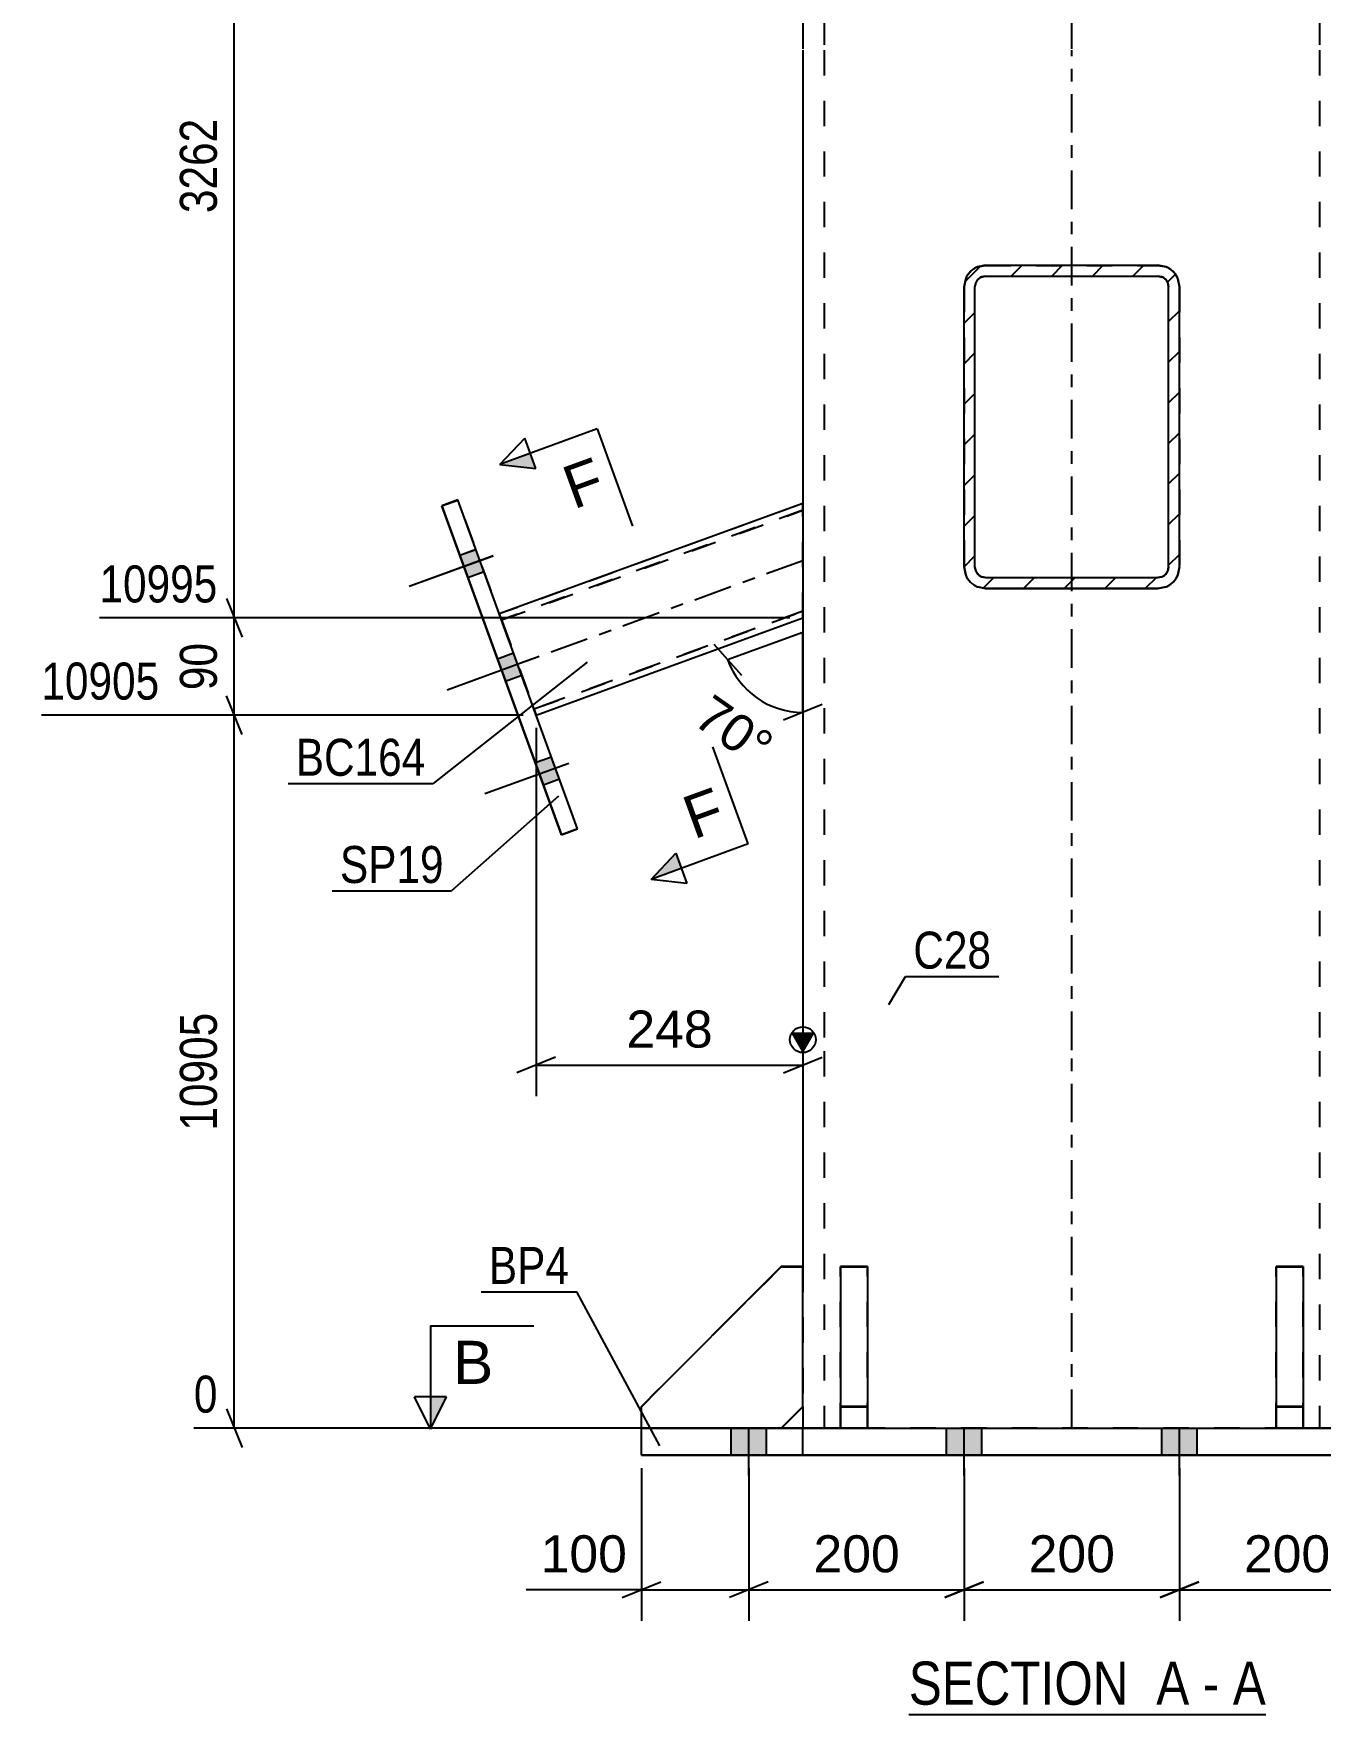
# Model space of a CAD drawing. Header units: millimetres. Extents: x -130 to 464, y -182 to 238.
# Drawn here: x 123.4 to 223, y -22.2 to 108 of the extents above; entities that cross this region are included whole.
import ezdxf

# ---------------------------------------------------------------- set-up
doc = ezdxf.new("R2010")
doc.units = ezdxf.units.MM
doc.linetypes.add('DXK_LINE_DOT2', pattern=[3.9198, 1.9599, -1.9599])
doc.linetypes.add('DXK_LINE_DOT3', pattern=[5.9187, 2.979, -0.9799, 0.9799, -0.9799])
doc.styles.add('Arial', font='ARIAL.TTF', dxfattribs={"height": 0.2})
doc.styles.add('Arial Narrow', font='ARIALN.TTF', dxfattribs={"height": 0.2})

# ---------------------------------------------------------------- blocks, each defined once
blk = doc.blocks.new('Unknown-284928763-17 - 3036')
at = {"color": 6, "linetype": 'Continuous'}
blk.add_line((191.14, -22.16), (218.79, -22.16), dxfattribs=at)
at = {"color": 0, "linetype": 'Continuous'}
for points in [[(209.25, -21.41), (209.25, -17.91), (191.14, -17.91), (191.14, -21.41)], [(212.86, -21.41), (212.86, -17.91), (210.3, -17.91), (210.3, -21.41)], [(215.18, -21.41), (215.18, -17.91), (213.91, -17.91), (213.91, -21.41)], [(218.79, -21.41), (218.79, -17.91), (216.23, -17.91), (216.23, -21.41)]]:
    blk.add_wipeout(points, dxfattribs=at)
at = {"color": 7, "linetype": 'Continuous', "style": 'Arial Narrow'}
for s, p in [('SECTION ', (191.14, -21.41)), ('A', (210.3, -21.41)), ('A', (216.23, -21.41)), ('-', (213.91, -21.41))]:
    blk.add_text(s, height=3.34, dxfattribs=at).set_placement(p)
blk = doc.blocks.new('Part-284928763-3044 - 3036')
at = {"color": 2, "linetype": 'Continuous'}
for p, q in [((185.84, 12.5), (185.84, 12.5)), ((187.93, 12.5), (185.84, 12.5)), ((185.84, 12.5), (185.84, 0)), ((187.93, 12.5), (187.93, 12.5)), ((187.93, 12.5), (187.93, 0)), ((187.93, 1.67), (185.84, 1.67)), ((185.84, 0), (187.93, 0))]:
    blk.add_line(p, q, dxfattribs=at)
at = {"color": 7, "linetype": 'DXK_LINE_DOT2'}
for p, q in [((185.84, 12.5), (187.93, 12.5)), ((185.84, 1.67), (187.93, 1.67)), ((185.84, 1.67), (185.84, 0)), ((187.93, 1.67), (187.93, 0)), ((187.93, 0), (185.84, 0)), ((185.84, 0), (185.84, 0)), ((187.93, 0), (187.93, 0))]:
    blk.add_line(p, q, dxfattribs=at)
blk = doc.blocks.new('Part-284928763-3045 - 3036')
at = {"color": 2, "linetype": 'Continuous'}
for p, q in [((181.26, 12.5), (170.43, 1.67)), ((181.26, 12.5), (181.26, 12.5)), ((182.93, 12.5), (181.26, 12.5)), ((182.93, 12.5), (182.93, 12.5)), ((182.93, 1.67), (182.93, 12.5)), ((170.43, 1.67), (170.43, 1.67)), ((170.43, 0), (170.43, 1.67)), ((181.26, 0), (182.93, 1.67)), ((182.93, 1.67), (182.93, 1.67))]:
    blk.add_line(p, q, dxfattribs=at)
at = {"color": 7, "linetype": 'DXK_LINE_DOT2'}
for p, q in [((170.43, 1.67), (181.26, 12.5)), ((181.26, 12.5), (182.93, 12.5)), ((182.93, 1.67), (181.26, 0)), ((181.26, 0), (181.26, 0)), ((181.26, 0), (170.43, 0)), ((181.26, 0), (170.43, 0)), ((170.43, 0), (170.43, 0)), ((181.26, 0), (181.26, 0))]:
    blk.add_line(p, q, dxfattribs=at)
blk = doc.blocks.new('Bolt-284928763-3142 - 3036')
at = {"linetype": 'Continuous'}
for points in [[(158.25, 66.28), (157.62, 68.01), (156.37, 67.55), (157, 65.83)], [(158.25, 66.29), (157.62, 68.01), (156.37, 67.55), (157, 65.83)], [(158.25, 66.28), (157.62, 68), (156.37, 67.55), (157, 65.83)], [(161.17, 58.26), (160.54, 59.98), (159.29, 59.52), (159.92, 57.8)], [(161.17, 58.26), (160.54, 59.98), (159.29, 59.53), (159.92, 57.8)], [(164.09, 50.23), (163.47, 51.95), (162.21, 51.5), (162.84, 49.77)], [(164.09, 50.23), (163.47, 51.95), (162.21, 51.5), (162.84, 49.77)], [(164.09, 50.23), (163.47, 51.95), (162.21, 51.5), (162.84, 49.78)]]:
    blk.add_hatch(color=1, dxfattribs=at).paths.add_polyline_path(points)
at = {"color": 1, "linetype": 'Continuous'}
for p, q in [((157.62, 68.01), (156.37, 67.55)), ((157.62, 68.01), (156.37, 67.55)), ((157.62, 68), (156.37, 67.55)), ((158.95, 67.52), (152.46, 65.15)), ((158.95, 67.52), (152.46, 65.15)), ((158.95, 67.51), (152.46, 65.15)), ((158.25, 66.29), (157, 65.83)), ((158.25, 66.28), (157, 65.83)), ((158.25, 66.28), (157, 65.83)), ((160.54, 59.98), (159.29, 59.52)), ((160.54, 59.98), (159.29, 59.53)), ((161.88, 59.49), (155.38, 57.12)), ((161.88, 59.49), (155.38, 57.12)), ((161.17, 58.26), (159.92, 57.8)), ((161.17, 58.26), (159.92, 57.8)), ((164.8, 51.46), (158.3, 49.1)), ((164.8, 51.46), (158.3, 49.1)), ((164.8, 51.46), (158.3, 49.1)), ((163.47, 51.95), (162.21, 51.5)), ((163.47, 51.95), (162.21, 51.5)), ((163.47, 51.95), (162.21, 51.5)), ((164.09, 50.23), (162.84, 49.77)), ((164.09, 50.23), (162.84, 49.77)), ((164.09, 50.23), (162.84, 49.78))]:
    blk.add_line(p, q, dxfattribs=at)
blk = doc.blocks.new('Part-284928763-3059 - 3036')
at = {"color": 2, "linetype": 'Continuous'}
for p, q in [((170.43, 0), (182.93, 0)), ((170.43, -2.08), (170.43, 0)), ((182.93, 0), (224.59, 0)), ((182.93, -2.08), (182.93, 0)), ((224.59, 0), (237.09, 0)), ((224.59, -2.08), (224.59, 0)), ((237.09, -2.08), (237.09, 0)), ((170.43, -2.08), (182.93, -2.08)), ((170.43, -2.08), (170.43, -2.09)), ((170.43, -2.09), (170.43, -2.08)), ((170.43, -2.09), (182.93, -2.09)), ((182.93, -2.08), (224.59, -2.08)), ((182.93, -2.09), (224.59, -2.09)), ((237.09, -2.08), (224.59, -2.08)), ((224.59, -2.09), (237.09, -2.09)), ((237.09, -2.09), (237.09, -2.08)), ((237.09, -2.09), (237.09, -2.08))]:
    blk.add_line(p, q, dxfattribs=at)
at = {"color": 7, "linetype": 'DXK_LINE_DOT2'}
for p, q in [((170.43, -0.01), (170.43, 0)), ((182.93, -0.01), (170.43, -0.01)), ((224.59, -0.01), (182.93, -0.01)), ((237.09, -0.01), (224.59, -0.01)), ((182.93, -2.09), (182.93, -2.08)), ((224.59, -2.08), (224.59, -2.09))]:
    blk.add_line(p, q, dxfattribs=at)
blk = doc.blocks.new('Part-284928763-3060 - 3036')
at = {"color": 7, "linetype": 'DXK_LINE_DOT2'}
for p, q in [((185.84, -0.01), (185.84, 12.49)), ((187.93, 12.49), (185.84, 12.49)), ((185.84, 12.49), (187.93, 12.49)), ((187.93, -0.01), (187.93, 12.49)), ((185.84, 1.66), (187.93, 1.66)), ((187.93, 1.66), (185.84, 1.66)), ((185.84, -0.01), (185.84, -0.01)), ((185.84, -0.01), (187.93, -0.01)), ((185.84, -0.01), (187.93, -0.01)), ((187.93, -0.01), (187.93, -0.01))]:
    blk.add_line(p, q, dxfattribs=at)
blk = doc.blocks.new('Part-284928763-3061 - 3036')
at = {"color": 7, "linetype": 'DXK_LINE_DOT2'}
for p, q in [((170.43, 1.66), (181.26, 12.49)), ((181.26, 12.49), (170.43, 1.66)), ((181.26, 12.49), (182.93, 12.49)), ((181.26, 12.49), (181.26, 12.49)), ((182.93, 12.49), (181.26, 12.49)), ((182.93, 12.49), (182.93, 1.66)), ((170.43, -0.01), (170.43, 1.66)), ((182.93, 1.66), (181.26, -0.01)), ((181.26, -0.01), (181.27, 0)), ((181.26, -0.01), (170.43, -0.01)), ((170.43, -0.01), (181.26, -0.01)), ((181.26, -0.01), (181.26, -0.01))]:
    blk.add_line(p, q, dxfattribs=at)
at = {"color": 2, "linetype": 'Continuous'}
blk.add_line((181.27, 0), (182.93, 1.66), dxfattribs=at)
blk = doc.blocks.new('Part-284928763-3062 - 3036')
at = {"color": 7, "linetype": 'DXK_LINE_DOT2'}
for p, q in [((219.59, -0.01), (219.59, 12.49)), ((221.68, 12.49), (219.59, 12.49)), ((219.59, 12.49), (221.68, 12.49)), ((221.68, -0.01), (221.68, 12.49)), ((219.59, 1.66), (221.68, 1.66)), ((221.68, 1.66), (219.59, 1.66)), ((219.59, -0.01), (219.59, -0.01)), ((219.59, -0.01), (221.68, -0.01)), ((219.59, -0.01), (221.68, -0.01)), ((221.68, -0.01), (221.68, -0.01))]:
    blk.add_line(p, q, dxfattribs=at)
blk = doc.blocks.new('Part-284928763-3141 - 3036')
at = {"color": 2, "linetype": 'Continuous'}
for p, q in [((156.23, 71.85), (154.97, 71.39)), ((165.49, 46.4), (156.23, 71.85)), ((154.97, 71.39), (164.24, 45.94)), ((154.97, 71.39), (154.97, 71.39)), ((154.97, 71.39), (154.98, 71.39)), ((164.24, 45.94), (154.97, 71.39)), ((164.24, 45.94), (165.49, 46.4)), ((165.49, 46.39), (164.24, 45.94)), ((164.24, 45.94), (164.24, 45.94)), ((165.49, 46.4), (165.49, 46.39)), ((165.49, 46.39), (165.49, 46.4))]:
    blk.add_line(p, q, dxfattribs=at)
at = {"color": 7, "linetype": 'DXK_LINE_DOT2'}
for p in [(154.98, 71.39), (156.23, 71.85), (165.49, 46.4)]:
    blk.add_line(p, (156.23, 71.84), dxfattribs=at)
blk = doc.blocks.new('Part-284928763-3114 - 3036')
at = {"color": 7, "linetype": 'DXK_LINE_DOT2'}
for p, q in [((197.09, 90.01), (196.45, 89.88)), ((197.09, 90.01), (210.43, 90.01)), ((197.09, 90), (197.09, 90.01)), ((210.43, 90.01), (210.43, 90)), ((211.06, 89.88), (210.43, 90.01)), ((195.55, 88.98), (195.43, 88.34)), ((196.26, 88.34), (196.32, 88.66)), ((196.32, 88.66), (196.32, 88.66)), ((196.77, 89.11), (197.09, 89.17)), ((197.09, 89.17), (197.09, 89.17)), ((197.09, 89.17), (210.43, 89.17)), ((210.43, 89.17), (210.43, 89.17)), ((210.43, 89.17), (210.74, 89.11)), ((211.2, 88.66), (211.2, 88.66)), ((211.2, 88.66), (211.26, 88.34)), ((212.09, 88.34), (211.96, 88.98)), ((195.43, 88.34), (195.43, 66.67)), ((196.26, 88.34), (196.26, 88.34)), ((196.26, 66.67), (196.26, 88.34)), ((211.26, 88.34), (211.26, 88.34)), ((211.26, 66.67), (211.26, 88.34)), ((212.09, 88.34), (212.09, 66.67)), ((195.43, 66.67), (195.55, 66.03)), ((196.26, 66.67), (196.26, 66.67)), ((196.32, 66.35), (196.26, 66.67)), ((211.26, 66.67), (211.2, 66.35)), ((211.26, 66.67), (211.26, 66.67)), ((211.96, 66.03), (212.09, 66.67)), ((195.55, 66.03), (195.55, 66.03)), ((196.45, 65.13), (197.09, 65.01)), ((197.09, 65.84), (196.77, 65.9)), ((197.09, 65.84), (197.09, 65.84)), ((197.09, 65.84), (210.43, 65.84)), ((210.74, 65.9), (210.43, 65.84)), ((210.43, 65.84), (210.43, 65.84)), ((210.43, 65.01), (211.06, 65.13)), ((211.96, 66.03), (211.96, 66.03)), ((197.09, 65.01), (210.43, 65.01)), ((197.09, 65), (197.09, 65.01)), ((210.43, 65), (210.43, 65.01))]:
    blk.add_line(p, q, dxfattribs=at)
at = {"color": 7, "linetype": 'DXK_LINE_DOT3'}
blk.add_line((203.76, 77.5), (203.76, 77.51), dxfattribs=at)
at = {"color": 7, "linetype": 'DXK_LINE_DOT2'}
for centre, radius, start, end in [((197.09, 88.34), 1.67, 112.5, 157.5), ((210.43, 88.34), 1.67, 22.5, 67.5), ((197.09, 88.34), 0.833, 112.5, 157.5), ((210.43, 88.34), 0.833, 22.5, 67.5), ((197.09, 66.67), 1.67, 202.5, 247.5), ((197.09, 66.67), 0.833, 202.5, 247.5), ((210.43, 66.67), 0.833, 292.5, 337.5), ((210.43, 66.67), 1.67, 292.5, 337.5)]:
    blk.add_arc(centre, radius, start, end, dxfattribs=at)
blk = doc.blocks.new('Part-284928763-3116 - 3036')
at = {"color": 2, "linetype": 'Continuous'}
for p, q in [((219.59, 12.5), (219.59, 12.5)), ((221.68, 12.5), (219.59, 12.5)), ((219.59, 12.5), (219.59, 0)), ((221.68, 12.5), (221.68, 12.5)), ((221.68, 12.5), (221.68, 0)), ((221.68, 1.67), (219.59, 1.67)), ((219.59, 0), (221.68, 0))]:
    blk.add_line(p, q, dxfattribs=at)
at = {"color": 7, "linetype": 'DXK_LINE_DOT2'}
for p, q in [((219.59, 12.5), (221.68, 12.5)), ((219.59, 1.67), (221.68, 1.67)), ((219.59, 1.67), (219.59, 0)), ((221.68, 1.67), (221.68, 0)), ((221.68, 0), (219.59, 0)), ((219.59, 0), (219.59, 0)), ((221.68, 0), (221.68, 0))]:
    blk.add_line(p, q, dxfattribs=at)
blk = doc.blocks.new('Part-284928763-3118 - 3036')
at = {"linetype": 'Continuous'}
h = blk.add_hatch(dxfattribs=at)
h.set_pattern_fill('', scale=0.7, style=0, pattern_type=0)
h.set_pattern_definition([(45, (195.4251, 66.683), (-1.57154, 1.57154), [])])
h.paths.add_polyline_path([(195.43, 88.35), (195.43, 66.68), (195.55, 66.05), (195.91, 65.5), (196.45, 65.14), (197.09, 65.02), (210.43, 65.02), (211.06, 65.14), (211.6, 65.5), (211.96, 66.05), (212.09, 66.68), (212.09, 88.35), (211.96, 88.99), (211.6, 89.53), (211.06, 89.89), (210.43, 90.02), (197.09, 90.02), (196.45, 89.89), (195.91, 89.53), (195.55, 88.99)])
h.paths.add_polyline_path([(196.5, 88.94), (196.77, 89.12), (197.09, 89.18), (210.43, 89.18), (210.74, 89.12), (211.01, 88.94), (211.2, 88.67), (211.26, 88.35), (211.26, 66.68), (211.2, 66.36), (211.01, 66.09), (210.74, 65.91), (210.43, 65.85), (197.09, 65.85), (196.77, 65.91), (196.5, 66.09), (196.32, 66.36), (196.26, 66.68), (196.26, 88.35), (196.32, 88.67)])
at = {"color": 2, "linetype": 'Continuous'}
for p, q in [((197.09, 90.02), (196.45, 89.89)), ((197.09, 90.02), (210.43, 90.02)), ((211.06, 89.89), (210.43, 90.02)), ((195.55, 88.99), (195.43, 88.35)), ((196.26, 88.35), (196.32, 88.67)), ((197.09, 89.18), (196.77, 89.12)), ((196.77, 89.12), (197.09, 89.18)), ((197.09, 89.18), (197.09, 89.18)), ((197.09, 89.18), (210.43, 89.18)), ((197.09, 89.18), (210.43, 89.18)), ((210.43, 89.18), (210.43, 89.18)), ((210.74, 89.12), (210.43, 89.18)), ((210.43, 89.18), (210.74, 89.12)), ((211.2, 88.67), (211.26, 88.35)), ((212.09, 88.35), (211.96, 88.99)), ((195.43, 66.68), (195.43, 88.35)), ((196.26, 66.68), (196.26, 88.35)), ((211.26, 66.68), (211.26, 88.35)), ((212.09, 66.68), (212.09, 88.35)), ((195.43, 66.68), (195.55, 66.05)), ((196.32, 66.36), (196.26, 66.68)), ((211.26, 66.68), (211.2, 66.36)), ((211.96, 66.05), (212.09, 66.68)), ((197.09, 65.01), (196.45, 65.14)), ((196.45, 65.14), (197.09, 65.02)), ((197.09, 65.85), (196.77, 65.91)), ((197.09, 65.85), (210.43, 65.85)), ((210.74, 65.91), (210.43, 65.85)), ((211.06, 65.14), (210.43, 65.01)), ((210.43, 65.02), (211.06, 65.14)), ((197.09, 65.01), (197.09, 65.02)), ((197.09, 65.02), (210.43, 65.02)), ((197.09, 65.01), (210.43, 65.01)), ((210.43, 65.01), (210.43, 65.02))]:
    blk.add_line(p, q, dxfattribs=at)
at = {"color": 7, "linetype": 'DXK_LINE_DOT2'}
for p, q in [((196.45, 89.89), (197.09, 90.01)), ((197.09, 90.01), (197.09, 90.02)), ((197.09, 90.01), (210.43, 90.01)), ((210.43, 90.01), (210.43, 90.02)), ((210.43, 90.01), (211.06, 89.89)), ((195.43, 88.35), (195.55, 88.98)), ((196.32, 88.67), (196.26, 88.35)), ((196.32, 88.67), (196.32, 88.67)), ((211.2, 88.67), (211.2, 88.67)), ((211.26, 88.35), (211.2, 88.67)), ((211.96, 88.98), (212.09, 88.35)), ((195.43, 88.35), (195.43, 66.68)), ((196.26, 88.35), (196.26, 88.35)), ((196.26, 66.68), (196.26, 88.35)), ((211.26, 88.35), (211.26, 88.35)), ((211.26, 66.68), (211.26, 88.35)), ((212.09, 88.35), (212.09, 66.68)), ((195.55, 66.04), (195.43, 66.68)), ((196.26, 66.68), (196.26, 66.68)), ((196.26, 66.68), (196.32, 66.36)), ((211.2, 66.36), (211.26, 66.68)), ((211.26, 66.68), (211.26, 66.68)), ((212.09, 66.68), (211.96, 66.04)), ((212.09, 66.68), (212.09, 66.68)), ((195.55, 66.04), (195.55, 66.05)), ((196.77, 65.91), (197.09, 65.85)), ((197.09, 65.85), (197.09, 65.85)), ((197.09, 65.85), (210.43, 65.85)), ((210.43, 65.85), (210.74, 65.91)), ((210.43, 65.85), (210.43, 65.85)), ((211.96, 66.04), (211.96, 66.05))]:
    blk.add_line(p, q, dxfattribs=at)
at = {"color": 7, "linetype": 'DXK_LINE_DOT3'}
blk.add_line((203.76, 77.51), (203.76, 77.52), dxfattribs=at)
at = {"color": 7, "linetype": 'DXK_LINE_DOT2'}
for centre, radius, start, end in [((197.09, 88.35), 1.67, 112.5, 157.5), ((210.43, 88.35), 1.67, 22.5, 67.5), ((197.09, 66.68), 0.833, 202.5, 247.5), ((210.43, 66.68), 0.833, 292.5, 337.5)]:
    blk.add_arc(centre, radius, start, end, dxfattribs=at)
at = {"color": 2, "linetype": 'Continuous'}
for centre, radius, start, end in [((197.09, 88.35), 1.67, 112.5, 157.5), ((210.43, 88.35), 1.67, 22.5, 67.5), ((197.09, 88.35), 0.833, 112.5, 157.5), ((197.09, 88.35), 0.833, 112.5, 157.5), ((210.43, 88.35), 0.833, 22.5, 67.5), ((210.43, 88.35), 0.833, 22.5, 67.5), ((197.09, 66.68), 0.833, 202.5, 247.5), ((210.43, 66.68), 0.833, 292.5, 337.5), ((197.09, 66.68), 1.67, 202.5, 247.5), ((197.09, 66.68), 1.67, 202.5, 247.5), ((210.43, 66.68), 1.67, 292.5, 337.5), ((210.43, 66.68), 1.67, 292.5, 337.5)]:
    blk.add_arc(centre, radius, start, end, dxfattribs=at)
blk = doc.blocks.new('Bolt-284928763-3122 - 3036')
at = {"linetype": 'Continuous'}
for points in [[(194.05, -2.08), (196.8, -2.08), (196.8, 0), (194.05, 0)], [(210.72, -2.08), (213.47, -2.08), (213.47, 0), (210.72, 0)], [(177.38, -2.09), (180.13, -2.09), (180.13, 0), (177.38, 0)], [(177.38, -2.09), (180.13, -2.09), (180.13, -0.01), (177.38, -0.01)], [(194.05, -2.09), (196.8, -2.09), (196.8, -0.01), (194.05, -0.01)], [(210.72, -2.09), (213.47, -2.09), (213.47, -0.01), (210.72, -0.01)], [(227.38, -2.09), (230.13, -2.09), (230.13, 0), (227.38, 0)], [(227.38, -2.09), (230.13, -2.09), (230.13, -0.01), (227.38, -0.01)]]:
    blk.add_hatch(color=1, dxfattribs=at).paths.add_polyline_path(points)
at = {"color": 1, "linetype": 'Continuous'}
for p, q in [((194.05, -2.08), (194.05, 0)), ((195.43, -3.67), (195.43, 0)), ((196.8, -2.08), (196.8, 0)), ((210.72, -2.08), (210.72, 0)), ((212.09, -3.67), (212.09, 0)), ((213.47, -2.08), (213.47, 0)), ((177.38, -2.09), (177.38, 0)), ((177.38, -2.09), (177.38, -0.01)), ((178.76, -3.67), (178.76, 0)), ((178.76, -3.67), (178.76, -0.01)), ((180.13, -2.09), (180.13, 0)), ((180.13, -2.09), (180.13, -0.01)), ((194.05, -2.09), (194.05, -0.01)), ((195.43, -3.68), (195.43, -0.01)), ((196.8, -2.09), (196.8, -0.01)), ((210.72, -2.09), (210.72, -0.01)), ((212.09, -3.68), (212.09, -0.01)), ((213.47, -2.09), (213.47, -0.01)), ((227.38, -2.09), (227.38, 0)), ((227.38, -2.09), (227.38, -0.01)), ((228.76, -3.67), (228.76, 0)), ((228.76, -3.67), (228.76, -0.01)), ((230.13, -2.09), (230.13, 0)), ((230.13, -2.09), (230.13, -0.01))]:
    blk.add_line(p, q, dxfattribs=at)
blk = doc.blocks.new('Part-284928763-3131 - 3036')
at = {"color": 2, "linetype": 'Continuous'}
for p, q in [((182.93, 71.59), (159.43, 63.03)), ((162.28, 55.2), (182.93, 62.72)), ((162.28, 55.2), (182.93, 62.72))]:
    blk.add_line(p, q, dxfattribs=at)
at = {"color": 7, "linetype": 'DXK_LINE_DOT2'}
for p, q in [((182.93, 71.58), (159.43, 63.03)), ((182.93, 62.72), (182.93, 71.59)), ((159.6, 62.56), (182.93, 71.05)), ((182.93, 71.05), (159.6, 62.56)), ((159.43, 63.03), (159.43, 63.03)), ((159.43, 63.03), (159.46, 62.96)), ((159.46, 62.96), (159.43, 63.03)), ((159.46, 62.96), (159.53, 62.76)), ((159.53, 62.76), (159.46, 62.96)), ((159.53, 62.76), (159.64, 62.45)), ((159.64, 62.45), (159.53, 62.76)), ((159.6, 62.56), (159.6, 62.56)), ((159.62, 62.53), (159.6, 62.56)), ((159.6, 62.56), (159.62, 62.53)), ((159.65, 62.43), (159.62, 62.53)), ((159.62, 62.53), (159.65, 62.43)), ((159.64, 62.45), (162.07, 55.78)), ((162.11, 55.67), (182.93, 63.25)), ((182.93, 63.25), (162.11, 55.67)), ((159.64, 62.45), (162.1, 55.71)), ((159.65, 62.43), (162.01, 55.96)), ((159.65, 62.43), (162.06, 55.81)), ((162.06, 55.81), (162.01, 55.96)), ((162.06, 55.81), (162.1, 55.71)), ((162.1, 55.71), (162.06, 55.81)), ((162.18, 55.48), (162.07, 55.78)), ((162.1, 55.71), (162.11, 55.67)), ((162.11, 55.67), (162.1, 55.71)), ((162.1, 55.71), (162.18, 55.48)), ((162.11, 55.67), (162.11, 55.67)), ((162.18, 55.48), (162.26, 55.27)), ((162.26, 55.28), (162.18, 55.48)), ((162.28, 55.2), (162.26, 55.28)), ((162.26, 55.27), (162.28, 55.2)), ((162.28, 55.2), (162.28, 55.2)), ((162.28, 55.2), (162.28, 55.2))]:
    blk.add_line(p, q, dxfattribs=at)
at = {"color": 7, "linetype": 'DXK_LINE_DOT3'}
blk.add_line((182.93, 67.15), (160.86, 59.12), dxfattribs=at)
blk = doc.blocks.new('Part-284928763-3171 - 3036')
at = {"linetype": 'Continuous'}
blk.add_hatch(color=2, dxfattribs=at).paths.add_polyline_path([(182.93, 29.17), (182.13, 30.57), (183.73, 30.57)])
at = {"color": 2, "linetype": 'Continuous'}
for p, q in [((182.93, 156.07), (182.93, 106.78)), ((182.93, 106.68), (182.93, 29.27)), ((182.93, 29.17), (182.13, 30.57)), ((182.13, 30.57), (183.73, 30.57)), ((183.73, 30.57), (182.93, 29.17)), ((182.93, 29.17), (182.93, 12.5)), ((182.93, 1.67), (182.93, 0))]:
    blk.add_line(p, q, dxfattribs=at)
at = {"color": 7, "linetype": 'DXK_LINE_DOT2'}
for p, q in [((184.59, 156.07), (184.59, 106.78)), ((222.93, 156.07), (222.93, 106.78)), ((184.59, 106.68), (184.59, 29.27)), ((222.93, 106.68), (222.93, 29.27)), ((184.59, 29.17), (184.59, 0)), ((222.93, 29.17), (222.93, 0)), ((182.93, 12.5), (182.93, 1.67)), ((182.93, 0), (182.93, 0)), ((182.93, 0), (182.93, -0.01)), ((184.59, -0.01), (184.59, 0)), ((186.26, 0), (184.98, 0)), ((186.26, 0), (221.26, 0)), ((222.53, 0), (221.26, 0)), ((222.93, -0.01), (222.93, 0)), ((182.93, -0.01), (182.93, 0)), ((183.18, 0), (182.93, 0)), ((182.93, -0.01), (183.18, -0.01)), ((183.9, 0), (183.18, 0)), ((183.18, -0.01), (183.9, -0.01)), ((184.98, 0), (183.9, 0)), ((183.9, -0.01), (184.98, -0.01)), ((184.59, -0.01), (184.59, 0)), ((184.59, 0), (184.72, 0)), ((184.72, -0.01), (184.59, -0.01)), ((184.72, 0), (185.08, 0)), ((185.08, -0.01), (184.72, -0.01)), ((184.98, -0.01), (186.26, -0.01)), ((185.08, 0), (185.62, 0)), ((185.62, -0.01), (185.08, -0.01)), ((185.62, 0), (186.26, 0)), ((186.26, -0.01), (185.62, -0.01)), ((186.26, 0), (221.26, 0)), ((186.26, -0.01), (221.26, -0.01)), ((186.26, -0.01), (221.26, -0.01)), ((221.26, 0), (221.9, 0)), ((221.9, -0.01), (221.26, -0.01)), ((221.26, -0.01), (222.53, -0.01)), ((221.9, 0), (222.44, 0)), ((222.44, -0.01), (221.9, -0.01)), ((222.44, 0), (222.8, 0)), ((222.8, -0.01), (222.44, -0.01)), ((223.62, 0), (222.53, 0)), ((222.53, -0.01), (223.62, -0.01)), ((222.8, 0), (222.93, 0)), ((222.93, -0.01), (222.8, -0.01)), ((222.93, -0.01), (222.93, 0))]:
    blk.add_line(p, q, dxfattribs=at)
at = {"color": 7, "linetype": 'DXK_LINE_DOT3'}
for p, q in [((203.76, 106.78), (203.76, 156.06)), ((203.76, 29.27), (203.76, 106.68)), ((203.76, 0), (203.76, 29.17))]:
    blk.add_line(p, q, dxfattribs=at)
at = {"color": 2, "linetype": 'Continuous'}
blk.add_circle((182.93, 30.07), 1, dxfattribs=at)
blk = doc.blocks.new('AngleDimension-284928763-3535 - 3036')
at = {"color": 7, "linetype": 'Continuous'}
for p, q in [((177.1, 59.49), (182.93, 61.61)), ((182.93, 55.41), (182.93, 61.61)), ((176.03, 60.69), (178.18, 58.28)), ((182.93, 60.61), (182.93, 55.41)), ((184.43, 56.01), (181.43, 54.81))]:
    blk.add_line(p, q, dxfattribs=at)
blk.add_arc((182.93, 61.61), 6.2, 200, 270, dxfattribs=at)
at = {"color": 0}
blk.add_wipeout([(179.41, 50.27), (181.82, 53.71), (175.89, 57.87), (173.48, 54.43)], dxfattribs=at)
at = {"color": 3, "style": 'Arial'}
blk.add_text('70°', height=2.865, rotation=-35.002, dxfattribs=at).set_placement((174.31, 54.58))
blk = doc.blocks.new('StraightDimension-284928763-3285 - 3036')
at = {"color": 7, "linetype": 'Continuous'}
for p, q in [((139.51, 131.22), (138.31, 134.22)), ((161.28, 132.72), (123.97, 132.72)), ((138.91, 62.72), (138.91, 132.72)), ((138.31, 64.22), (139.51, 61.22)), ((181.93, 62.72), (128.47, 62.72))]:
    blk.add_line(p, q, dxfattribs=at)
at = {"color": 0}
blk.add_wipeout([(138.16, 101.97), (133.96, 101.97), (133.96, 93.46), (138.16, 93.46)], dxfattribs=at)
at = {"color": 3, "style": 'Arial Narrow'}
blk.add_text('3262', height=2.863, rotation=90.0002, dxfattribs=at).set_placement((137.56, 94.06))
at = {"color": 0, "linetype": 'Continuous'}
blk.add_wipeout([(133.71, 133.32), (133.71, 137.52), (123.37, 137.52), (123.37, 133.32)], dxfattribs=at)
at = {"color": 3, "linetype": 'Continuous', "style": 'Arial Narrow'}
blk.add_text('14257', height=2.863, dxfattribs=at).set_placement((123.97, 133.92))
blk = doc.blocks.new('StraightDimension-284928763-3295 - 3036')
at = {"color": 7, "linetype": 'Continuous'}
for p, q in [((138.31, 64.22), (139.51, 61.22)), ((181.93, 62.72), (128.47, 62.72)), ((138.91, 55.2), (138.91, 62.72)), ((139.51, 53.7), (138.31, 56.7)), ((161.28, 55.2), (123.97, 55.2))]:
    blk.add_line(p, q, dxfattribs=at)
at = {"color": 0, "linetype": 'Continuous'}
blk.add_wipeout([(138.21, 63.32), (138.21, 67.52), (127.87, 67.52), (127.87, 63.32)], dxfattribs=at)
at = {"color": 0}
blk.add_wipeout([(138.16, 61.39), (133.96, 61.39), (133.96, 56.53), (138.16, 56.53)], dxfattribs=at)
at = {"color": 3, "linetype": 'Continuous', "style": 'Arial Narrow'}
blk.add_text('10995', height=2.863, dxfattribs=at).set_placement((128.47, 63.92))
at = {"color": 3, "style": 'Arial Narrow'}
blk.add_text('90', height=2.863, rotation=90.0002, dxfattribs=at).set_placement((137.56, 57.13))
blk = doc.blocks.new('StraightDimension-284928763-3305 - 3036')
at = {"color": 7, "linetype": 'Continuous'}
for p, q in [((139.51, 53.7), (138.31, 56.7)), ((161.28, 55.2), (123.97, 55.2)), ((138.91, 0), (138.91, 55.2)), ((138.31, 1.5), (139.51, -1.5)), ((181.93, 0), (135.78, 0))]:
    blk.add_line(p, q, dxfattribs=at)
at = {"color": 0}
blk.add_wipeout([(138.16, 32.77), (133.96, 32.77), (133.96, 22.43), (138.16, 22.43)], dxfattribs=at)
at = {"color": 3, "style": 'Arial Narrow'}
blk.add_text('10905', height=2.863, rotation=90.0002, dxfattribs=at).set_placement((137.56, 23.03))
at = {"color": 0, "linetype": 'Continuous'}
for points in [[(133.71, 55.8), (133.71, 60), (123.37, 60), (123.37, 55.8)], [(138.21, 0.6), (138.21, 4.8), (135.18, 4.8), (135.18, 0.6)]]:
    blk.add_wipeout(points, dxfattribs=at)
at = {"color": 3, "linetype": 'Continuous', "style": 'Arial Narrow'}
for s, height, p in [('10905', 2.863, (123.97, 56.4)), ('0', 2.86, (135.78, 1.2))]:
    blk.add_text(s, height=height, dxfattribs=at).set_placement(p)
blk = doc.blocks.new('StraightDimension-284928763-3543 - 3036')
at = {"color": 7, "linetype": 'Continuous'}
for p, q in [((170.43, -3.09), (170.43, -14.91)), ((178.76, -3.09), (178.76, -14.91)), ((170.43, -12.51), (161.51, -12.51)), ((170.43, -12.51), (161.51, -12.51)), ((168.93, -13.11), (171.93, -11.91)), ((170.43, -12.51), (178.76, -12.51)), ((180.26, -11.91), (177.26, -13.11))]:
    blk.add_line(p, q, dxfattribs=at)
at = {"color": 0}
blk.add_wipeout([(169.9, -11.76), (169.9, -7.56), (162.03, -7.56), (162.03, -11.76)], dxfattribs=at)
at = {"color": 3, "style": 'Arial'}
blk.add_text('100', height=2.865, dxfattribs=at).set_placement((162.63, -11.16))
blk = doc.blocks.new('StraightDimension-284928763-3551 - 3036')
at = {"color": 7, "linetype": 'Continuous'}
for p, q in [((178.76, -3.09), (178.76, -14.91)), ((195.43, -3.09), (195.43, -14.91)), ((180.26, -11.91), (177.26, -13.11)), ((178.76, -12.51), (195.43, -12.51)), ((193.93, -13.11), (196.93, -11.91))]:
    blk.add_line(p, q, dxfattribs=at)
at = {"color": 0}
blk.add_wipeout([(191.03, -11.76), (191.03, -7.56), (183.16, -7.56), (183.16, -11.76)], dxfattribs=at)
at = {"color": 3, "style": 'Arial'}
blk.add_text('200', height=2.865, dxfattribs=at).set_placement((183.76, -11.16))
blk = doc.blocks.new('StraightDimension-284928763-3559 - 3036')
at = {"color": 7, "linetype": 'Continuous'}
for p, q in [((195.43, -3.09), (195.43, -14.91)), ((212.09, -3.09), (212.09, -14.91)), ((196.93, -11.91), (193.93, -13.11)), ((195.43, -12.51), (212.09, -12.51)), ((210.59, -13.11), (213.59, -11.91))]:
    blk.add_line(p, q, dxfattribs=at)
at = {"color": 0}
blk.add_wipeout([(207.69, -11.76), (207.69, -7.56), (199.82, -7.56), (199.82, -11.76)], dxfattribs=at)
at = {"color": 3, "style": 'Arial'}
blk.add_text('200', height=2.865, dxfattribs=at).set_placement((200.42, -11.16))
blk = doc.blocks.new('StraightDimension-284928763-3564 - 3036')
at = {"color": 7, "linetype": 'Continuous'}
for p, q in [((212.09, -3.09), (212.09, -14.91)), ((228.76, -3.09), (228.76, -14.91)), ((213.59, -11.91), (210.59, -13.11)), ((212.09, -12.51), (228.76, -12.51)), ((227.26, -13.11), (230.26, -11.91))]:
    blk.add_line(p, q, dxfattribs=at)
at = {"color": 0}
blk.add_wipeout([(224.36, -11.76), (224.36, -7.56), (216.49, -7.56), (216.49, -11.76)], dxfattribs=at)
at = {"color": 3, "style": 'Arial'}
blk.add_text('200', height=2.865, dxfattribs=at).set_placement((217.09, -11.16))
blk = doc.blocks.new('StraightDimension-284928763-5524 - 3036')
at = {"color": 7, "linetype": 'Continuous'}
for p, q in [((182.93, 61.72), (182.93, 25.71)), ((162.28, 54.2), (162.28, 25.71)), ((163.78, 28.71), (160.78, 27.51)), ((181.43, 27.51), (184.43, 28.71)), ((162.28, 28.11), (182.93, 28.11))]:
    blk.add_line(p, q, dxfattribs=at)
at = {"color": 0}
blk.add_wipeout([(176.54, 28.86), (176.54, 33.06), (168.67, 33.06), (168.67, 28.86)], dxfattribs=at)
at = {"color": 3, "style": 'Arial'}
blk.add_text('248', height=2.865, dxfattribs=at).set_placement((169.27, 29.46))
blk = doc.blocks.new('Mark-284928763-3055 - 3036')
at = {"color": 0}
blk.add_wipeout([(164.83, 11.16), (164.83, 14.16), (158.62, 14.16), (158.62, 11.16)], dxfattribs=at)
blk.add_wipeout([(164.83, 11.16), (164.83, 14.16), (158.62, 14.16), (158.62, 11.16)], dxfattribs=at)
at = {"color": 30, "linetype": 'Continuous'}
for p in [(158.02, 10.56), (171.86, -1.38)]:
    blk.add_line(p, (165.43, 10.56), dxfattribs=at)
at = {"color": 3, "style": 'Arial Narrow'}
blk.add_text('BP4', height=2.863, dxfattribs=at).set_placement((158.62, 11.16))
blk = doc.blocks.new('Mark-284928763-3167 - 3036')
at = {"color": 0}
blk.add_wipeout([(197.52, 35.57), (197.52, 38.57), (191.49, 38.57), (191.49, 35.57)], dxfattribs=at)
blk.add_wipeout([(197.52, 35.57), (197.52, 38.57), (191.49, 38.57), (191.49, 35.57)], dxfattribs=at)
at = {"color": 30, "linetype": 'Continuous'}
for p, q in [((189.59, 32.8), (190.89, 34.97)), ((190.89, 34.97), (198.12, 34.97))]:
    blk.add_line(p, q, dxfattribs=at)
at = {"color": 3, "style": 'Arial Narrow'}
blk.add_text('C28', height=2.863, dxfattribs=at).set_placement((191.49, 35.57))
blk = doc.blocks.new('Mark-284928763-3137 - 3036')
at = {"color": 0}
blk.add_wipeout([(155.13, 42.2), (155.13, 45.2), (147.09, 45.2), (147.09, 42.2)], dxfattribs=at)
blk.add_wipeout([(155.13, 42.2), (155.13, 45.2), (147.09, 45.2), (147.09, 42.2)], dxfattribs=at)
at = {"color": 30, "linetype": 'Continuous'}
for p in [(164.02, 48.91), (146.49, 41.6)]:
    blk.add_line(p, (155.73, 41.6), dxfattribs=at)
at = {"color": 3, "style": 'Arial Narrow'}
blk.add_text('SP19', height=2.863, dxfattribs=at).set_placement((147.09, 42.2))
blk = doc.blocks.new('SectionMark-284928763-3584 - 3036')
at = {"linetype": 'Continuous'}
for points in [[(154.1, 2.42), (155.35, 2.42), (154.1, -0.08)], [(250.51, 2.42), (251.76, 2.42), (251.76, -0.08)]]:
    blk.add_hatch(color=6, dxfattribs=at).paths.add_polyline_path(points)
at = {"color": 6, "linetype": 'Continuous'}
for p, q in [((154.1, 7.92), (162.1, 7.92)), ((154.1, 7.92), (154.1, -0.08)), ((251.76, 7.92), (243.76, 7.92)), ((251.76, 7.92), (251.76, -0.08)), ((154.1, -0.08), (152.85, 2.42)), ((155.35, 2.42), (152.85, 2.42)), ((154.1, -0.08), (155.35, 2.42)), ((250.51, 2.42), (253.01, 2.42)), ((251.76, -0.08), (250.51, 2.42)), ((253.01, 2.42), (251.76, -0.08))]:
    blk.add_line(p, q, dxfattribs=at)
at = {"color": 0, "linetype": 'Continuous'}
for points in [[(158.96, 3.42), (158.96, 6.92), (155.85, 6.92), (155.85, 3.42)], [(250.01, 3.42), (250.01, 6.92), (246.9, 6.92), (246.9, 3.42)]]:
    blk.add_wipeout(points, dxfattribs=at)
at = {"color": 3, "linetype": 'Continuous', "style": 'Arial'}
for p in [(155.85, 3.42), (246.9, 3.42)]:
    blk.add_text('B', height=3.34, dxfattribs=at).set_placement(p)
blk = doc.blocks.new('SectionMark-284928763-3588 - 3036')
at = {"linetype": 'Continuous'}
for points in [[(161.83, 75.47), (162.26, 74.29), (159.48, 74.61)], [(173.1, 44.51), (173.53, 43.34), (171.18, 42.48)]]:
    blk.add_hatch(color=6, dxfattribs=at).paths.add_polyline_path(points)
at = {"color": 6, "linetype": 'Continuous'}
for p, q in [((159.48, 74.61), (161.4, 76.64)), ((162.26, 74.29), (161.4, 76.64)), ((159.48, 74.61), (162.26, 74.29)), ((171.18, 42.48), (173.1, 44.51)), ((173.1, 44.51), (173.96, 42.16)), ((173.96, 42.16), (171.18, 42.48))]:
    blk.add_line(p, q, dxfattribs=at)
at = {"color": 0, "linetype": 'Continuous'}
for points in [[(167.85, 72.07), (166.66, 75.36), (163.98, 74.39), (165.18, 71.1)], [(177.16, 46.52), (175.96, 49.81), (173.28, 48.84), (174.48, 45.55)]]:
    blk.add_wipeout(points, dxfattribs=at)
at = {"color": 6, "linetype": 'Continuous'}
for p, q in [((167, 77.35), (159.48, 74.61)), ((167, 77.35), (169.73, 69.83)), ((178.7, 45.22), (175.96, 52.74)), ((178.7, 45.22), (171.18, 42.48))]:
    blk.add_line(p, q, dxfattribs=at)
at = {"color": 3, "linetype": 'Continuous', "style": 'Arial'}
for p in [(165.18, 71.1), (174.48, 45.55)]:
    blk.add_text('F', height=3.34, rotation=20.0134, dxfattribs=at).set_placement(p)
blk = doc.blocks.new('Mark-284928763-5364 - 3036')
at = {"color": 0}
blk.add_wipeout([(153.72, 50.5), (153.72, 53.5), (143.67, 53.5), (143.67, 50.5)], dxfattribs=at)
blk.add_wipeout([(153.72, 50.5), (153.72, 53.5), (143.67, 53.5), (143.67, 50.5)], dxfattribs=at)
at = {"color": 30, "linetype": 'Continuous'}
for p in [(166.24, 59.29), (143.07, 49.9)]:
    blk.add_line(p, (154.32, 49.9), dxfattribs=at)
at = {"color": 3, "style": 'Arial Narrow'}
blk.add_text('BC164', height=2.863, dxfattribs=at).set_placement((143.67, 50.5))

msp = doc.modelspace()

# ---------------------------------------------------------------- block references
for name in ['Part-284928763-3171 - 3036', 'Part-284928763-3118 - 3036', 'Part-284928763-3114 - 3036', 'Part-284928763-3141 - 3036', 'Part-284928763-3131 - 3036', 'Bolt-284928763-3142 - 3036', 'Part-284928763-3045 - 3036', 'Part-284928763-3061 - 3036', 'Part-284928763-3044 - 3036', 'Part-284928763-3060 - 3036', 'Part-284928763-3116 - 3036', 'Part-284928763-3062 - 3036', 'Part-284928763-3059 - 3036', 'Bolt-284928763-3122 - 3036', 'Unknown-284928763-17 - 3036']:
    msp.add_blockref(name, (0, 0))

# ---------------------------------------------------------------- next in the draw order: block references
for name in ['AngleDimension-284928763-3535 - 3036', 'Mark-284928763-3167 - 3036', 'StraightDimension-284928763-3543 - 3036']:
    msp.add_blockref(name, (0, 0))

# ---------------------------------------------------------------- next in the draw order: block references
for name in ['StraightDimension-284928763-3285 - 3036', 'StraightDimension-284928763-3551 - 3036']:
    msp.add_blockref(name, (0, 0))

# ---------------------------------------------------------------- next in the draw order: block references
for name in ['StraightDimension-284928763-3295 - 3036', 'StraightDimension-284928763-3559 - 3036']:
    msp.add_blockref(name, (0, 0))

# ---------------------------------------------------------------- next in the draw order: block references
for name in ['StraightDimension-284928763-3305 - 3036', 'StraightDimension-284928763-3564 - 3036']:
    msp.add_blockref(name, (0, 0))

# ---------------------------------------------------------------- next in the draw order: block references
for name in ['StraightDimension-284928763-5524 - 3036', 'Mark-284928763-3055 - 3036']:
    msp.add_blockref(name, (0, 0))

# ---------------------------------------------------------------- next in the draw order: block references
for name in ['Mark-284928763-3137 - 3036', 'SectionMark-284928763-3584 - 3036']:
    msp.add_blockref(name, (0, 0))

# ---------------------------------------------------------------- next in the draw order: block references
msp.add_blockref('SectionMark-284928763-3588 - 3036', (0, 0))

# ---------------------------------------------------------------- next in the draw order: block references
msp.add_blockref('Mark-284928763-5364 - 3036', (0, 0))

doc.saveas('drawing.dxf')
